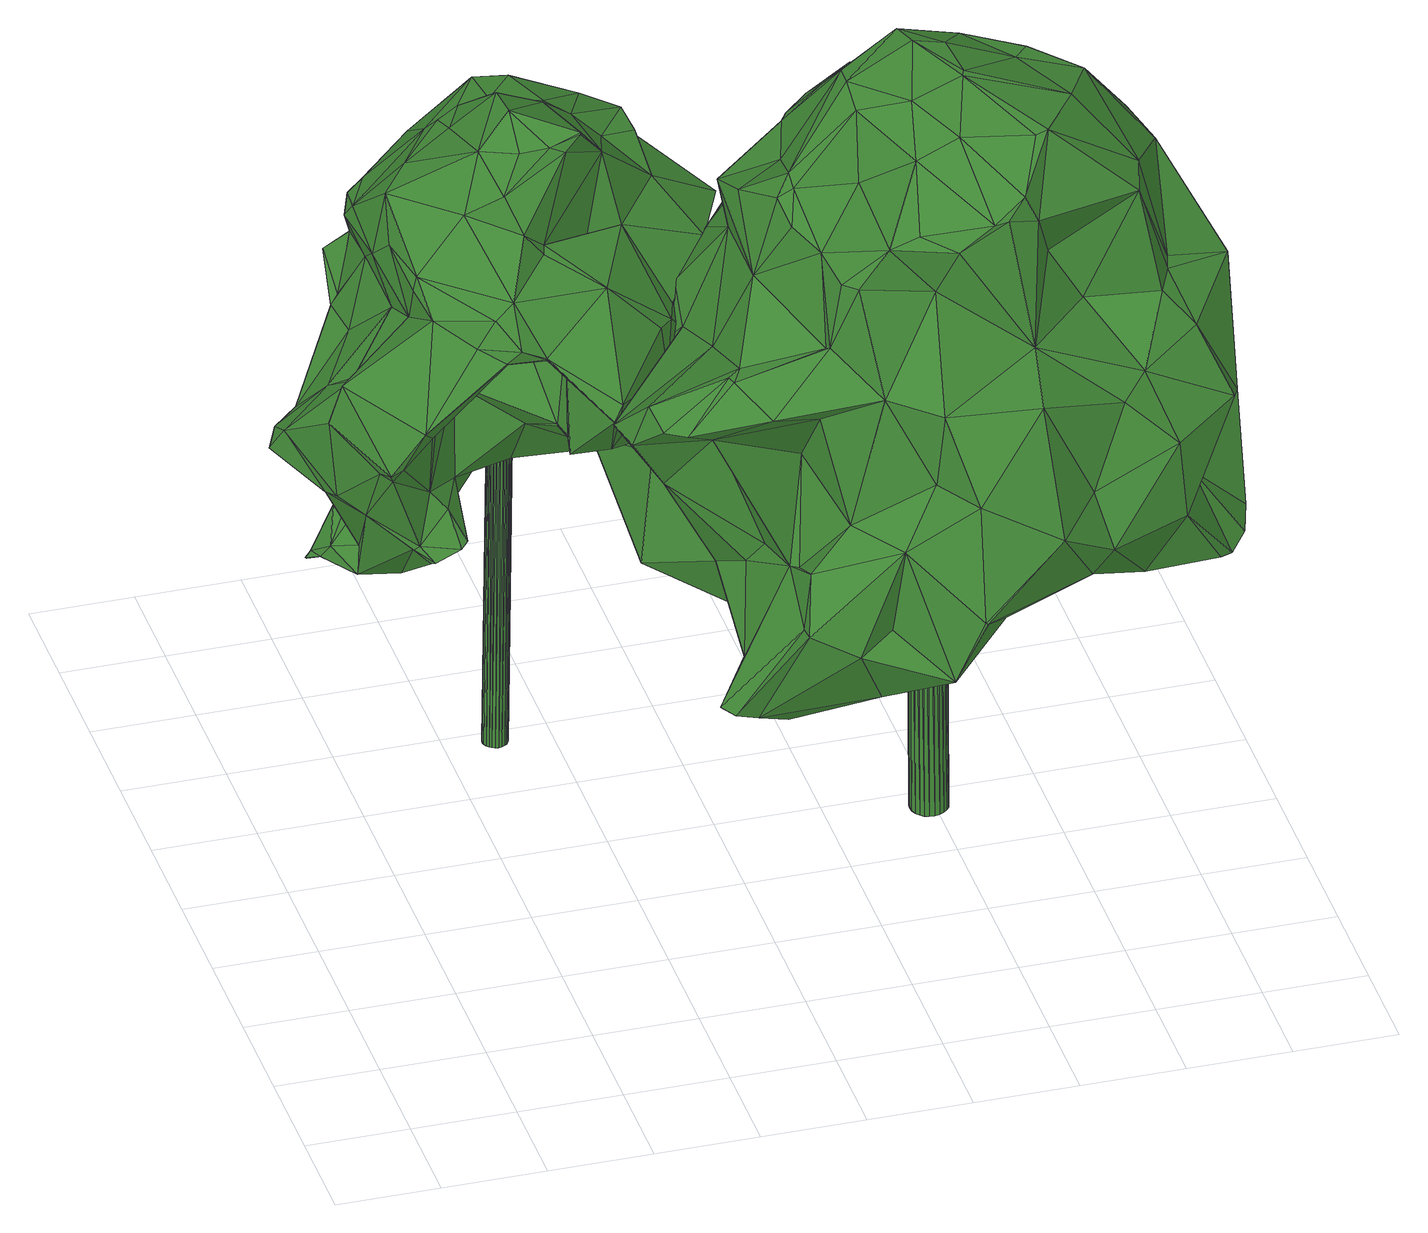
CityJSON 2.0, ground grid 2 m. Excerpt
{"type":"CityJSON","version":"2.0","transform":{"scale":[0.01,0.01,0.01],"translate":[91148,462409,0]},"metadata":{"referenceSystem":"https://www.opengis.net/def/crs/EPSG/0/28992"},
"CityObjects":{
"tree1":{"type":"SolitaryVegetationObject","attributes":{"gtid":46,"crown_width_m":8.28,"crown_median_z":9.15,"trunk_H_m":8.86,"trunk_DBH_m":0.471,"trunk_radius_m":0.235,"trunk_base_height_m":0.29,"original_gtid":"46"},"geometry":[{"type":"Solid","lod":"3","boundaries":[[[[0,1,2]],[[3,4,5]],[[6,7,8]],[[9,10,11]],[[12,13,14]],[[15,16,17]],[[18,19,20]],[[21,19,22]],[[23,24,25]],[[26,27,28]],[[22,29,30]],[[31,32,33]],[[34,35,36]],[[34,36,37]],[[38,39,40]],[[41,42,43]],[[35,44,9]],[[34,45,46]],[[47,48,49]],[[47,50,48]],[[51,52,53]],[[54,23,55]],[[51,56,23]],[[57,58,59]],[[60,61,62]],[[63,61,60]],[[57,64,65]],[[66,64,57]],[[65,58,57]],[[6,55,25]],[[67,68,69]],[[70,71,72]],[[73,74,3]],[[75,63,60]],[[47,76,17]],[[77,78,79]],[[80,81,82]],[[83,40,39]],[[25,55,23]],[[83,39,84]],[[28,85,86]],[[47,17,87]],[[88,89,10]],[[90,85,91]],[[92,73,44]],[[93,94,95]],[[14,96,97]],[[97,12,14]],[[21,98,19]],[[20,19,98]],[[1,99,26]],[[52,51,100]],[[36,35,101]],[[25,102,6]],[[29,75,103]],[[104,105,106]],[[107,108,109]],[[110,16,15]],[[55,8,54]],[[82,111,80]],[[112,113,93]],[[111,67,80]],[[19,114,22]],[[115,116,117]],[[118,92,119]],[[36,120,37]],[[91,121,122]],[[22,30,123]],[[22,123,21]],[[124,125,126]],[[110,127,128]],[[129,130,131]],[[132,133,134]],[[62,110,128]],[[62,128,60]],[[135,30,103]],[[63,29,114]],[[22,114,29]],[[76,136,137]],[[87,138,139]],[[56,140,141]],[[96,142,97]],[[106,105,35]],[[50,34,46]],[[63,114,19]],[[143,144,145]],[[146,147,18]],[[30,29,103]],[[80,148,81]],[[149,150,151]],[[137,149,152]],[[54,8,7]],[[153,154,155]],[[40,154,153]],[[112,156,157]],[[112,157,113]],[[158,147,146]],[[87,17,16]],[[87,16,138]],[[159,160,161]],[[159,161,162]],[[163,81,42]],[[53,88,51]],[[81,163,164]],[[165,94,113]],[[162,161,166]],[[86,85,167]],[[90,167,85]],[[26,99,27]],[[98,168,169]],[[170,171,172]],[[68,18,173]],[[147,173,18]],[[146,18,20]],[[146,174,158]],[[175,143,145]],[[124,176,83]],[[177,176,124]],[[178,155,116]],[[46,155,178]],[[76,179,17]],[[137,179,76]],[[180,115,117]],[[143,181,65]],[[182,183,184]],[[185,186,142]],[[187,161,160]],[[45,37,188]],[[189,111,132]],[[163,190,191]],[[35,34,106]],[[7,102,192]],[[82,133,132]],[[193,194,77]],[[62,61,68]],[[111,195,78]],[[123,30,135]],[[196,123,156]],[[166,107,197]],[[101,9,11]],[[101,35,9]],[[84,124,83]],[[180,71,115]],[[125,124,198]],[[126,125,199]],[[162,200,159]],[[201,76,202]],[[116,115,178]],[[153,188,40]],[[121,140,181]],[[45,34,37]],[[154,176,177]],[[83,176,154]],[[0,203,117]],[[0,117,116]],[[204,40,120]],[[181,143,205]],[[181,205,121]],[[43,191,41]],[[206,207,144]],[[45,188,153]],[[26,2,1]],[[31,208,118]],[[107,118,208]],[[131,90,129]],[[195,209,79]],[[131,168,196]],[[21,196,168]],[[86,2,28]],[[82,132,111]],[[16,110,210]],[[6,8,55]],[[40,188,37]],[[211,212,213]],[[2,203,0]],[[214,215,216]],[[195,14,13]],[[26,28,2]],[[27,99,141]],[[4,43,5]],[[183,122,205]],[[74,197,191]],[[37,120,40]],[[217,211,32]],[[5,218,206]],[[5,206,144]],[[181,59,58]],[[219,117,203]],[[180,117,219]],[[47,49,76]],[[43,218,5]],[[48,50,46]],[[219,71,180]],[[4,191,43]],[[214,220,50]],[[48,46,49]],[[106,50,220]],[[106,34,50]],[[221,108,187]],[[6,102,7]],[[103,75,135]],[[44,35,105]],[[84,39,222]],[[38,222,39]],[[223,119,104]],[[36,101,224]],[[66,3,144]],[[45,153,155]],[[219,225,72]],[[42,218,43]],[[75,29,63]],[[218,42,148]],[[42,81,148]],[[134,14,189]],[[226,56,51]],[[147,227,173]],[[147,228,227]],[[116,155,154]],[[101,11,229]],[[101,229,192]],[[192,229,171]],[[11,171,229]],[[91,27,230]],[[226,51,88]],[[54,170,172]],[[54,7,170]],[[45,155,46]],[[194,111,78]],[[194,78,77]],[[152,149,151]],[[152,151,135]],[[66,10,9]],[[42,41,190]],[[191,190,41]],[[231,200,73]],[[52,54,172]],[[232,126,177]],[[124,126,232]],[[124,232,177]],[[166,197,74]],[[67,194,193]],[[78,195,79]],[[95,72,225]],[[191,197,212]],[[151,150,94]],[[151,94,165]],[[121,205,122]],[[131,130,168]],[[137,152,179]],[[110,179,152]],[[15,179,110]],[[89,53,52]],[[83,154,40]],[[93,233,112]],[[0,126,1]],[[27,141,230]],[[3,9,44]],[[3,66,9]],[[138,79,209]],[[118,107,234]],[[129,90,184]],[[233,225,2]],[[189,195,111]],[[182,184,90]],[[89,88,53]],[[31,119,223]],[[31,223,32]],[[118,119,31]],[[66,59,10]],[[160,109,221]],[[67,227,80]],[[199,125,235]],[[56,235,125]],[[74,236,166]],[[76,201,136]],[[175,205,143]],[[17,179,15]],[[3,74,4]],[[173,69,68]],[[111,194,67]],[[159,200,231]],[[121,230,140]],[[222,38,204]],[[40,204,38]],[[151,165,237]],[[151,237,135]],[[182,90,183]],[[236,162,166]],[[210,77,79]],[[210,79,138]],[[16,210,138]],[[5,144,3]],[[192,171,170]],[[134,189,132]],[[32,223,217]],[[3,44,73]],[[11,10,89]],[[185,142,238]],[[238,142,96]],[[144,64,66]],[[119,92,44]],[[204,192,102]],[[11,89,171]],[[162,236,200]],[[154,177,116]],[[116,177,0]],[[136,149,137]],[[70,149,136]],[[46,202,49]],[[76,49,202]],[[228,147,207]],[[115,71,70]],[[47,214,50]],[[57,59,66]],[[178,202,46]],[[115,202,178]],[[136,202,115]],[[70,136,115]],[[136,201,202]],[[195,189,14]],[[181,56,226]],[[174,175,158]],[[0,177,126]],[[56,141,199]],[[68,61,18]],[[19,18,61]],[[238,220,216]],[[148,227,228]],[[62,68,193]],[[193,68,67]],[[92,231,73]],[[126,199,99]],[[99,1,126]],[[183,90,239]],[[183,239,122]],[[224,204,120]],[[224,120,36]],[[134,211,217]],[[133,211,134]],[[223,104,217]],[[220,104,106]],[[96,134,104]],[[96,104,220]],[[217,104,134]],[[119,105,104]],[[44,105,119]],[[86,233,2]],[[95,240,72]],[[25,24,198]],[[125,198,24]],[[23,56,125]],[[97,142,186]],[[84,198,124]],[[127,75,60]],[[75,127,135]],[[102,198,222]],[[63,19,61]],[[152,127,110]],[[241,127,152]],[[135,127,241]],[[135,241,152]],[[187,160,221]],[[54,100,23]],[[52,100,54]],[[236,74,200]],[[73,200,74]],[[161,187,108]],[[161,108,166]],[[221,109,108]],[[231,160,159]],[[158,175,207]],[[144,207,145]],[[203,225,219]],[[23,125,24]],[[224,101,192]],[[2,225,203]],[[224,192,204]],[[215,139,242]],[[139,138,209]],[[62,77,210]],[[62,210,110]],[[175,145,207]],[[238,216,215]],[[238,215,242]],[[214,216,220]],[[93,113,94]],[[72,71,219]],[[131,196,243]],[[21,123,196]],[[102,25,198]],[[222,198,84]],[[77,62,193]],[[173,227,69]],[[175,183,205]],[[226,59,181]],[[88,59,226]],[[91,85,27]],[[206,228,207]],[[206,218,228]],[[148,80,227]],[[67,69,227]],[[47,215,214]],[[139,215,87]],[[47,87,215]],[[185,209,186]],[[195,13,186]],[[123,135,157]],[[98,169,20]],[[130,169,168]],[[20,169,130]],[[181,140,56]],[[32,211,33]],[[97,186,12]],[[12,186,13]],[[118,234,92]],[[109,92,234]],[[238,96,220]],[[96,14,134]],[[230,141,140]],[[156,123,157]],[[141,99,199]],[[98,21,168]],[[139,209,242]],[[185,242,209]],[[238,242,185]],[[195,186,209]],[[28,27,85]],[[88,10,59]],[[91,230,121]],[[70,240,149]],[[72,240,70]],[[149,240,150]],[[131,167,90]],[[131,243,167]],[[135,237,157]],[[90,122,239]],[[90,91,122]],[[231,109,160]],[[92,109,231]],[[181,58,65]],[[108,107,166]],[[163,191,212]],[[211,133,212]],[[107,109,234]],[[244,191,4]],[[167,243,233]],[[167,233,86]],[[243,112,233]],[[175,245,184]],[[158,207,147]],[[20,130,146]],[[174,245,175]],[[244,246,191]],[[244,4,246]],[[191,246,74]],[[4,74,246]],[[94,150,240]],[[94,240,95]],[[95,225,93]],[[233,93,225]],[[56,199,235]],[[196,156,243]],[[112,243,156]],[[143,65,64]],[[143,64,144]],[[146,245,174]],[[175,184,183]],[[42,190,163]],[[208,212,107]],[[212,197,107]],[[81,164,82]],[[33,213,31]],[[208,31,213]],[[33,211,213]],[[208,213,212]],[[133,164,212]],[[212,164,163]],[[133,82,164]],[[89,52,172]],[[171,89,172]],[[204,102,222]],[[129,245,130]],[[129,184,245]],[[130,245,146]],[[127,60,128]],[[192,170,7]],[[23,100,51]],[[148,247,218]],[[148,228,247]],[[218,247,228]],[[157,237,113]],[[113,237,165]],[[248,249,250]],[[248,250,251]],[[251,250,252]],[[251,252,253]],[[250,249,254]],[[250,254,252]],[[252,254,255]],[[252,255,253]],[[254,249,256]],[[254,256,255]],[[255,256,257]],[[255,257,253]],[[256,249,258]],[[256,258,257]],[[257,258,259]],[[257,259,253]],[[258,249,260]],[[258,260,259]],[[259,260,261]],[[259,261,253]],[[260,249,262]],[[260,262,261]],[[261,262,263]],[[261,263,253]],[[262,249,264]],[[262,264,263]],[[263,264,265]],[[263,265,253]],[[264,249,266]],[[264,266,265]],[[265,266,267]],[[265,267,253]],[[266,249,268]],[[266,268,267]],[[267,268,269]],[[267,269,253]],[[268,249,270]],[[268,270,269]],[[269,270,271]],[[269,271,253]],[[270,249,272]],[[270,272,271]],[[271,272,273]],[[271,273,253]],[[272,249,274]],[[272,274,273]],[[273,274,275]],[[273,275,253]],[[274,249,276]],[[274,276,275]],[[275,276,277]],[[275,277,253]],[[276,249,278]],[[276,278,277]],[[277,278,279]],[[277,279,253]],[[278,249,280]],[[278,280,279]],[[279,280,281]],[[279,281,253]],[[280,249,282]],[[280,282,281]],[[281,282,283]],[[281,283,253]],[[282,249,284]],[[282,284,283]],[[283,284,285]],[[283,285,253]],[[284,249,286]],[[284,286,285]],[[285,286,287]],[[285,287,253]],[[286,249,288]],[[286,288,287]],[[287,288,289]],[[287,289,253]],[[288,249,290]],[[288,290,289]],[[289,290,291]],[[289,291,253]],[[290,249,292]],[[290,292,291]],[[291,292,293]],[[291,293,253]],[[292,249,294]],[[292,294,293]],[[293,294,295]],[[293,295,253]],[[294,249,296]],[[294,296,295]],[[295,296,297]],[[295,297,253]],[[296,249,248]],[[296,248,297]],[[297,248,251]],[[297,251,253]]]]}]},
"tree2":{"type":"SolitaryVegetationObject","attributes":{"gtid":39,"crown_width_m":12.27,"crown_median_z":8.98,"trunk_H_m":8.81,"trunk_DBH_m":0.724,"trunk_radius_m":0.362,"trunk_base_height_m":0.17,"original_gtid":"39"},"geometry":[{"type":"Solid","lod":"3","boundaries":[[[[298,299,300]],[[301,302,303]],[[304,305,306]],[[307,308,309]],[[306,310,311]],[[312,313,314]],[[315,316,317]],[[318,319,320]],[[321,322,323]],[[324,325,326]],[[327,328,329]],[[330,331,332]],[[333,334,326]],[[335,336,337]],[[338,337,336]],[[339,340,341]],[[342,343,344]],[[345,346,347]],[[348,349,350]],[[351,352,353]],[[354,355,356]],[[357,358,309]],[[309,358,307]],[[300,359,322]],[[360,361,362]],[[363,353,352]],[[364,365,366]],[[367,359,368]],[[340,339,362]],[[307,369,308]],[[356,370,363]],[[327,371,372]],[[369,313,373]],[[374,375,376]],[[377,378,379]],[[377,379,380]],[[381,299,298]],[[382,316,315]],[[324,334,383]],[[307,384,385]],[[386,387,388]],[[389,390,391]],[[364,392,393]],[[394,364,393]],[[374,395,396]],[[397,343,342]],[[398,399,400]],[[360,362,334]],[[401,360,334]],[[356,305,370]],[[311,402,403]],[[404,352,351]],[[405,406,407]],[[408,409,410]],[[411,412,413]],[[400,377,414]],[[347,346,415]],[[369,385,313]],[[369,307,385]],[[381,416,417]],[[405,418,406]],[[374,396,375]],[[334,333,401]],[[329,357,371]],[[419,420,421]],[[340,422,423]],[[326,334,324]],[[416,424,425]],[[426,424,416]],[[427,412,428]],[[427,428,413]],[[416,425,417]],[[408,315,317]],[[408,317,429]],[[430,421,420]],[[431,432,433]],[[351,418,405]],[[351,405,404]],[[434,435,436]],[[305,304,437]],[[364,438,392]],[[439,350,426]],[[361,422,340]],[[361,340,362]],[[333,326,387]],[[440,332,441]],[[440,441,320]],[[338,442,337]],[[337,442,434]],[[342,443,397]],[[444,445,374]],[[323,322,359]],[[391,446,447]],[[344,409,408]],[[430,401,333]],[[448,420,419]],[[363,449,356]],[[450,449,363]],[[419,451,448]],[[452,451,453]],[[454,451,452]],[[419,453,451]],[[345,455,346]],[[433,456,431]],[[380,457,414]],[[458,459,460]],[[461,460,459]],[[461,459,433]],[[462,463,464]],[[323,465,466]],[[467,365,416]],[[468,469,470]],[[347,471,343]],[[377,380,414]],[[412,472,473]],[[474,472,412]],[[358,384,307]],[[475,476,325]],[[477,380,379]],[[477,379,353]],[[431,478,341]],[[344,408,342]],[[479,478,431]],[[429,342,408]],[[414,457,384]],[[474,454,452]],[[302,469,448]],[[448,469,420]],[[405,407,409]],[[405,409,404]],[[382,315,407]],[[373,480,481]],[[474,482,472]],[[308,472,482]],[[447,483,355]],[[484,355,483]],[[367,485,486]],[[417,368,299]],[[487,484,483]],[[310,484,487]],[[462,464,471]],[[488,489,490]],[[491,492,493]],[[347,343,397]],[[417,299,381]],[[489,390,490]],[[343,471,464]],[[479,431,456]],[[494,479,456]],[[391,495,389]],[[496,396,395]],[[497,463,352]],[[450,352,463]],[[437,477,498]],[[438,435,499]],[[500,412,473]],[[312,304,306]],[[501,481,480]],[[501,480,403]],[[464,463,497]],[[369,373,473]],[[499,502,338]],[[301,303,332]],[[306,484,310]],[[450,463,462]],[[346,455,503]],[[503,455,504]],[[397,505,347]],[[425,368,417]],[[497,352,506]],[[352,404,506]],[[309,371,357]],[[416,365,439]],[[315,410,407]],[[409,407,410]],[[298,507,381]],[[298,300,507]],[[376,375,507]],[[376,507,300]],[[508,509,494]],[[319,321,466]],[[408,410,315]],[[371,510,372]],[[330,332,303]],[[511,512,436]],[[401,430,513]],[[514,322,321]],[[356,484,305]],[[459,458,515]],[[330,516,331]],[[318,331,516]],[[475,372,517]],[[456,518,494]],[[375,519,507]],[[520,521,522]],[[339,383,362]],[[334,362,383]],[[388,387,517]],[[412,302,474]],[[523,328,524]],[[327,524,328]],[[422,525,526]],[[480,312,527]],[[492,501,403]],[[414,528,523]],[[414,523,521]],[[411,302,412]],[[422,361,525]],[[529,530,308]],[[385,457,314]],[[332,470,469]],[[490,390,354]],[[531,482,474]],[[305,484,306]],[[311,310,402]],[[532,402,310]],[[533,532,310]],[[531,452,534]],[[413,516,330]],[[376,514,374]],[[419,421,386]],[[419,386,453]],[[393,392,535]],[[338,336,499]],[[535,499,336]],[[416,439,426]],[[411,303,302]],[[330,303,411]],[[352,450,363]],[[531,530,529]],[[413,330,411]],[[520,406,418]],[[444,536,445]],[[314,313,385]],[[485,446,486]],[[529,308,482]],[[529,482,531]],[[537,341,478]],[[537,339,341]],[[500,373,481]],[[473,373,500]],[[440,320,515]],[[440,468,470]],[[538,413,539]],[[536,318,540]],[[495,355,389]],[[447,355,495]],[[459,456,433]],[[384,457,385]],[[531,371,530]],[[531,510,371]],[[426,350,349]],[[511,541,538]],[[445,395,374]],[[537,542,339]],[[374,514,444]],[[543,544,524]],[[499,435,502]],[[509,345,505]],[[509,505,494]],[[488,415,346]],[[521,544,522]],[[537,545,546]],[[479,505,397]],[[316,547,546]],[[382,547,316]],[[479,494,505]],[[391,447,495]],[[345,347,505]],[[313,312,480]],[[313,480,373]],[[384,528,414]],[[318,516,548]],[[413,548,516]],[[329,549,357]],[[328,549,329]],[[370,498,363]],[[310,487,533]],[[481,501,491]],[[492,491,501]],[[493,511,491]],[[520,418,399]],[[418,378,399]],[[325,476,326]],[[475,543,524]],[[475,524,327]],[[550,354,462]],[[332,440,470]],[[346,503,488]],[[434,442,435]],[[400,378,377]],[[354,356,449]],[[354,449,462]],[[483,348,487]],[[487,348,533]],[[526,525,458]],[[312,314,304]],[[426,446,424]],[[533,348,532]],[[514,300,322]],[[394,439,365]],[[551,518,456]],[[531,474,452]],[[497,552,464]],[[506,552,497]],[[428,491,539]],[[528,358,549]],[[522,544,543]],[[520,522,406]],[[553,335,337]],[[479,554,478]],[[306,311,527]],[[306,527,312]],[[550,490,354]],[[327,372,475]],[[550,462,415]],[[319,536,444]],[[473,472,369]],[[308,369,472]],[[555,547,522]],[[555,522,543]],[[387,386,421]],[[453,386,534]],[[453,534,452]],[[493,553,337]],[[493,492,553]],[[484,356,355]],[[402,556,403]],[[387,421,557]],[[430,557,421]],[[511,436,558]],[[438,558,436]],[[301,332,469]],[[559,560,420]],[[559,420,469]],[[347,415,471]],[[485,424,446]],[[561,503,367]],[[562,455,509]],[[509,508,562]],[[354,390,389]],[[479,397,443]],[[402,335,563]],[[546,547,555]],[[428,539,413]],[[467,564,366]],[[438,366,564]],[[316,546,317]],[[545,537,565]],[[488,490,415]],[[414,398,400]],[[321,319,444]],[[566,320,319]],[[562,323,455]],[[394,365,364]],[[514,376,300]],[[520,399,521]],[[512,493,337]],[[517,372,510]],[[462,449,450]],[[438,519,496]],[[460,526,458]],[[493,512,511]],[[320,331,318]],[[357,549,358]],[[547,382,567]],[[406,567,382]],[[547,567,522]],[[319,318,536]],[[507,564,381]],[[331,320,441]],[[331,441,332]],[[568,366,365]],[[568,365,467]],[[502,442,338]],[[546,542,537]],[[384,358,528]],[[511,539,491]],[[425,367,368]],[[561,390,503]],[[440,569,570]],[[546,555,325]],[[546,325,324]],[[559,469,468]],[[543,475,555]],[[325,555,475]],[[460,571,526]],[[526,571,422]],[[474,302,454]],[[508,494,518]],[[488,503,489]],[[569,525,361]],[[477,363,498]],[[437,370,305]],[[438,499,535]],[[381,467,416]],[[437,380,477]],[[445,572,395]],[[561,486,390]],[[401,513,360]],[[437,498,370]],[[511,438,541]],[[551,465,518]],[[299,368,359]],[[300,299,359]],[[353,363,477]],[[573,395,540]],[[564,507,519]],[[442,502,435]],[[406,522,567]],[[508,518,562]],[[540,395,572]],[[496,395,573]],[[335,348,350]],[[573,541,438]],[[492,403,556]],[[492,556,553]],[[556,563,553]],[[480,527,403]],[[403,527,311]],[[550,415,490]],[[471,415,462]],[[430,387,557]],[[333,387,430]],[[367,455,323]],[[531,574,510]],[[574,517,510]],[[388,574,531]],[[341,432,431]],[[528,549,328]],[[517,574,388]],[[433,432,461]],[[304,314,457]],[[437,304,457]],[[437,457,380]],[[478,565,537]],[[429,565,554]],[[478,554,565]],[[545,565,429]],[[459,515,566]],[[320,566,515]],[[402,532,335]],[[335,532,348]],[[468,440,570]],[[360,513,570]],[[513,468,570]],[[360,570,361]],[[570,569,361]],[[504,455,367]],[[503,504,367]],[[402,563,556]],[[422,571,423]],[[455,345,509]],[[559,468,560]],[[512,434,436]],[[308,530,371]],[[309,308,371]],[[329,371,327]],[[427,413,412]],[[348,483,447]],[[348,447,349]],[[465,551,566]],[[459,566,551]],[[569,458,525]],[[386,388,534]],[[425,485,367]],[[394,335,350]],[[394,350,439]],[[393,535,335]],[[535,336,335]],[[575,548,538]],[[512,337,434]],[[444,514,321]],[[381,564,467]],[[575,318,548]],[[575,538,541]],[[413,538,548]],[[541,573,540]],[[541,540,575]],[[575,540,318]],[[551,456,459]],[[393,335,394]],[[553,563,335]],[[354,389,355]],[[521,398,414]],[[436,435,438]],[[461,432,423]],[[340,423,432]],[[340,432,341]],[[546,324,542]],[[383,339,542]],[[324,383,542]],[[515,569,440]],[[515,458,569]],[[523,528,328]],[[536,572,445]],[[540,572,536]],[[438,535,392]],[[429,443,342]],[[406,382,407]],[[438,364,366]],[[438,511,558]],[[438,496,573]],[[496,519,375]],[[400,399,378]],[[538,539,511]],[[562,518,323]],[[323,518,465]],[[564,519,438]],[[353,378,351]],[[353,379,378]],[[429,576,545]],[[546,545,576]],[[317,576,429]],[[546,576,317]],[[521,399,398]],[[554,479,443]],[[554,443,429]],[[523,524,521]],[[544,521,524]],[[500,577,412]],[[481,577,500]],[[491,577,481]],[[351,378,418]],[[412,577,428]],[[491,428,577]],[[420,560,430]],[[513,430,560]],[[513,560,468]],[[367,323,359]],[[425,424,485]],[[568,467,366]],[[561,367,486]],[[486,446,391]],[[349,447,446]],[[349,446,426]],[[326,476,387]],[[517,387,476]],[[517,476,475]],[[531,534,388]],[[454,448,451]],[[301,469,302]],[[323,466,321]],[[465,566,466]],[[319,466,566]],[[344,578,409]],[[409,578,404]],[[404,578,506]],[[506,578,552]],[[489,503,390]],[[486,391,390]],[[464,552,343]],[[343,552,344]],[[344,552,578]],[[496,375,396]],[[454,302,448]],[[461,571,460]],[[423,571,461]],[[579,580,581]],[[579,581,582]],[[582,581,583]],[[582,583,584]],[[581,580,585]],[[581,585,583]],[[583,585,586]],[[583,586,584]],[[585,580,587]],[[585,587,586]],[[586,587,588]],[[586,588,584]],[[587,580,589]],[[587,589,588]],[[588,589,590]],[[588,590,584]],[[589,580,591]],[[589,591,590]],[[590,591,592]],[[590,592,584]],[[591,580,593]],[[591,593,592]],[[592,593,594]],[[592,594,584]],[[593,580,595]],[[593,595,594]],[[594,595,596]],[[594,596,584]],[[595,580,597]],[[595,597,596]],[[596,597,598]],[[596,598,584]],[[597,580,599]],[[597,599,598]],[[598,599,600]],[[598,600,584]],[[599,580,601]],[[599,601,600]],[[600,601,602]],[[600,602,584]],[[601,580,603]],[[601,603,602]],[[602,603,604]],[[602,604,584]],[[603,580,605]],[[603,605,604]],[[604,605,606]],[[604,606,584]],[[605,580,607]],[[605,607,606]],[[606,607,608]],[[606,608,584]],[[607,580,609]],[[607,609,608]],[[608,609,610]],[[608,610,584]],[[609,580,611]],[[609,611,610]],[[610,611,612]],[[610,612,584]],[[611,580,613]],[[611,613,612]],[[612,613,614]],[[612,614,584]],[[613,580,615]],[[613,615,614]],[[614,615,616]],[[614,616,584]],[[615,580,617]],[[615,617,616]],[[616,617,618]],[[616,618,584]],[[617,580,619]],[[617,619,618]],[[618,619,620]],[[618,620,584]],[[619,580,621]],[[619,621,620]],[[620,621,622]],[[620,622,584]],[[621,580,623]],[[621,623,622]],[[622,623,624]],[[622,624,584]],[[623,580,625]],[[623,625,624]],[[624,625,626]],[[624,626,584]],[[625,580,627]],[[625,627,626]],[[626,627,628]],[[626,628,584]],[[627,580,579]],[[627,579,628]],[[628,579,582]],[[628,582,584]]]]}]}
},
"vertices":[
[789,1395,933],[738,1483,960],[708,1370,1093],[257,1204,800],[149,1176,781],[125,1186,800],[579,1599,574],[540,1557,572],[562,1599,567],[395,1266,723],[396,1357,676],[397,1355,673],[306,913,965],[367,838,1103],[313,908,951],[715,848,1077],[599,693,1032],[722,830,990],[267,1094,1295],[420,1019,1407],[318,1145,1320],[481,1114,1462],[482,1036,1473],[537,1603,745],[600,1603,750],[614,1603,606],[712,1500,990],[575,1542,1050],[591,1386,1077],[539,967,1425],[597,966,1449],[283,851,644],[338,841,672],[289,842,650],[626,1111,685],[526,1143,685],[596,1275,631],[726,1235,597],[759,1428,465],[790,1495,586],[787,1350,507],[42,1069,800],[62,1040,853],[65,1114,814],[353,1103,676],[791,1174,627],[821,1054,717],[706,857,841],[709,1042,882],[794,994,897],[648,999,735],[465,1535,756],[409,1536,620],[395,1484,639],[519,1601,553],[561,1602,569],[513,1442,840],[276,1343,961],[375,1426,980],[404,1322,824],[478,919,1277],[384,986,1295],[438,851,1182],[450,954,1344],[241,1314,938],[263,1392,963],[334,1278,813],[298,892,1143],[288,963,1194],[282,962,1167],[803,1033,994],[705,1153,982],[749,1122,1106],[286,1100,638],[228,1119,613],[568,961,1414],[836,975,933],[435,785,1117],[411,797,1088],[482,787,1091],[135,918,1014],[114,932,928],[197,813,872],[801,1479,620],[759,1533,615],[554,1459,1145],[653,1443,1198],[598,766,890],[422,1431,685],[386,1459,630],[478,1428,1187],[459,1528,1034],[276,1021,562],[735,1241,1271],[755,1184,1281],[724,1218,1242],[368,997,927],[455,978,1076],[411,1178,1357],[677,1507,967],[434,1536,626],[575,1295,639],[587,1551,598],[597,963,1447],[361,967,743],[424,1060,692],[488,1044,712],[190,1007,538],[151,1114,516],[155,1114,515],[617,862,1174],[257,794,964],[682,1272,1323],[742,1206,1324],[484,975,1417],[843,1135,878],[847,1294,806],[802,1265,851],[267,990,538],[296,994,566],[711,1282,596],[419,1564,1026],[436,1527,1037],[572,1126,1417],[719,1487,725],[616,1573,760],[700,1471,892],[521,942,1234],[516,925,1225],[387,1369,1233],[386,1250,1315],[499,1334,1352],[221,813,883],[206,829,850],[293,893,771],[650,1012,1368],[832,1021,968],[759,928,1073],[576,669,1013],[525,784,880],[401,1507,946],[564,1522,983],[497,995,1013],[240,1408,980],[224,1299,930],[240,1313,942],[244,1227,1187],[250,1120,1152],[172,983,977],[848,1029,1140],[899,1132,1160],[765,1086,1248],[685,1002,1210],[812,1212,563],[796,1283,641],[860,1150,669],[597,1210,1362],[631,1148,1366],[237,1257,1150],[193,1170,586],[147,1152,504],[143,1151,507],[190,1167,588],[136,956,751],[186,846,860],[752,1151,1307],[164,1092,551],[540,1383,1192],[449,1253,1351],[405,1231,1342],[434,1533,623],[389,1457,628],[410,1533,618],[264,1057,1208],[255,1300,1168],[280,1370,1033],[748,1387,674],[807,1346,805],[865,1123,719],[744,882,1071],[764,1229,862],[344,1497,921],[459,1314,1078],[339,1395,1033],[331,1332,1183],[557,924,1040],[461,895,1100],[133,1151,493],[809,1210,563],[279,825,934],[122,987,744],[124,990,742],[543,1472,614],[399,833,1161],[366,835,1105],[412,799,1086],[506,1249,1358],[204,1048,573],[699,1551,646],[631,1450,909],[211,1145,596],[857,1002,940],[850,1066,877],[760,1296,1037],[692,1417,524],[323,1422,1015],[231,1206,934],[265,1218,1080],[256,872,667],[522,799,1078],[483,786,1094],[266,863,677],[181,920,724],[256,869,668],[601,919,864],[538,839,879],[533,892,871],[323,878,738],[161,1101,894],[762,1263,1041],[494,968,835],[136,1150,491],[710,1447,494],[352,852,680],[693,1370,607],[704,1295,1103],[457,1360,840],[285,1005,1081],[276,1084,1054],[428,1432,673],[488,1579,1022],[215,1132,591],[684,1454,745],[632,1340,1224],[193,1008,538],[601,1479,769],[207,1143,597],[682,1126,1323],[532,893,875],[459,1468,1027],[863,1120,1144],[621,1011,1188],[536,839,883],[563,1321,1352],[276,1073,802],[286,1311,1186],[266,1068,646],[205,1020,961],[513,1152,29],[490,1152,29],[513,1158,29],[527,1161,915],[526,1167,915],[503,1161,915],[510,1164,29],[524,1173,915],[507,1169,29],[520,1178,915],[502,1172,29],[515,1181,915],[496,1175,29],[509,1184,915],[490,1176,29],[503,1184,915],[484,1175,29],[497,1183,915],[478,1172,29],[491,1181,915],[473,1168,29],[487,1177,915],[469,1164,29],[483,1172,915],[467,1158,29],[481,1167,915],[466,1152,29],[480,1160,916],[467,1146,29],[481,1154,916],[470,1140,29],[483,1149,916],[474,1135,29],[487,1144,916],[478,1132,29],[492,1140,916],[484,1129,29],[497,1138,915],[490,1128,29],[504,1137,915],[496,1129,29],[510,1138,915],[502,1132,29],[515,1141,915],[507,1135,29],[520,1144,915],[510,1140,29],[524,1149,915],[513,1146,29],[526,1155,915],
[1522,1222,518],[1549,1221,528],[1564,1178,509],[919,474,592],[810,488,477],[923,561,568],[855,1041,1149],[956,1105,1234],[912,1117,1137],[572,663,1013],[654,620,898],[585,583,1017],[1098,1297,1042],[959,1249,983],[754,1006,1033],[722,940,969],[773,961,1098],[1259,362,1573],[1225,348,1535],[1285,364,1516],[1277,799,665],[1511,789,674],[1400,627,691],[1624,906,624],[1595,1048,660],[1685,909,859],[1246,196,1224],[1066,216,1224],[1105,115,1085],[794,393,1153],[750,495,1179],[657,471,1093],[1082,596,605],[1277,726,691],[1098,552,609],[1093,41,885],[1256,90,1002],[1120,1265,797],[1125,1302,622],[1031,1313,591],[1087,1391,537],[1513,233,1076],[1522,216,928],[1644,334,1090],[1511,499,1519],[1462,683,1611],[1408,577,1632],[1680,864,1188],[1672,897,1182],[1582,827,1414],[1165,1317,992],[1282,1197,905],[1302,1296,853],[1030,731,1630],[1149,819,1667],[1035,786,1618],[1299,1076,1308],[1234,1048,1209],[1155,1148,1382],[620,504,1088],[611,571,1104],[1595,1121,733],[1327,156,875],[1449,241,804],[1364,142,930],[1054,966,1473],[1204,1111,699],[1361,1243,848],[1282,1081,651],[1617,1054,892],[1587,1206,769],[680,782,858],[1037,1025,1415],[710,496,1062],[900,453,1100],[624,987,770],[1553,1080,466],[1449,1191,471],[1574,1120,475],[829,742,1426],[902,666,1497],[932,826,1418],[815,830,1395],[1498,1231,529],[1198,348,1531],[1340,193,1026],[771,708,1118],[759,861,1065],[812,216,793],[990,207,950],[836,289,880],[1351,984,1182],[1495,1040,1126],[1371,1077,940],[1179,1187,606],[1171,1206,817],[1301,1293,848],[1371,1106,490],[1395,1141,466],[1577,619,1479],[881,574,1443],[901,629,1487],[869,626,1475],[1097,40,883],[974,1291,959],[831,1258,824],[1159,752,1682],[1120,620,1643],[1098,516,1583],[1179,514,1621],[1331,463,1643],[1220,637,1669],[1306,458,1638],[926,638,556],[815,691,556],[957,823,630],[830,649,1299],[1508,933,1313],[1520,1285,782],[1574,1274,773],[1027,660,1614],[744,310,572],[957,251,616],[900,185,752],[1599,264,793],[1624,280,788],[1479,1286,898],[1559,1268,844],[1433,1312,899],[841,943,644],[803,969,589],[1493,433,1499],[1047,80,740],[1672,413,1048],[1578,373,913],[1687,409,799],[1082,1333,556],[1137,1351,528],[1141,1221,591],[949,977,1342],[1208,1165,589],[1342,1326,831],[1279,482,748],[1297,583,729],[1079,1366,540],[1565,499,1303],[1573,929,540],[1547,962,520],[1357,1169,909],[1222,1187,1015],[809,344,535],[1253,1005,1441],[1226,887,1570],[738,347,555],[679,336,590],[701,311,583],[762,418,530],[1636,850,1064],[1694,531,1019],[845,863,1264],[1551,373,776],[1683,446,779],[1626,311,783],[1662,331,794],[1414,935,1499],[1248,844,1619],[1378,770,1618],[1749,728,804],[1676,787,754],[1494,1165,635],[1158,366,752],[993,364,588],[1098,482,636],[1454,890,1503],[764,663,682],[657,778,624],[764,478,594],[976,294,1228],[1056,235,1068],[968,946,1418],[1592,400,1211],[1689,536,1265],[711,1022,878],[626,992,769],[795,577,733],[1161,1255,1055],[1077,1063,1167],[1493,1247,888],[1446,1079,904],[1146,1270,1052],[1603,1029,1198],[1546,1047,1142],[1556,1063,1223],[778,997,560],[830,1204,562],[919,1192,558],[1685,604,1060],[1234,991,1038],[1337,1143,447],[1265,816,1638],[984,970,1417],[1140,1354,529],[676,891,616],[855,1076,723],[1086,1388,534],[1578,1019,1119],[1611,865,1076],[1644,713,1236],[1217,739,1675],[1470,1208,490],[1635,721,930],[1644,776,1064],[895,561,957],[998,1100,583],[979,1187,562],[1173,189,788],[1579,1040,629],[1449,591,758],[1153,682,720],[918,316,953],[1723,734,849],[1366,1145,465],[1017,610,1490],[920,516,1416],[1013,393,1484],[911,457,1249],[909,419,1274],[1475,275,792],[1523,296,787],[888,1118,927],[771,532,1183],[825,556,778],[733,570,1029],[831,413,819],[1062,1349,978],[1132,1296,1036],[815,263,780],[1148,1300,602],[1386,921,668],[1473,322,1183],[1049,1032,634],[838,970,603],[1256,998,517],[1232,1010,537],[1419,266,1160],[953,382,1416],[931,421,1406],[1393,451,1275],[1266,321,1273],[1133,352,1481],[1081,901,702],[745,514,1179],[1335,982,1296],[1590,541,878],[1349,737,1621],[1016,1282,599],[1559,476,1290],[1097,384,1385],[888,1246,809],[969,222,777],[1176,1185,601],[1049,275,752],[1075,182,746],[1482,979,977],[1700,757,858],[946,1236,807],[1405,1114,525],[1537,434,1274],[1598,671,756],[1070,393,1502],[1483,1166,827],[1421,321,825],[1234,352,833],[1621,282,785],[1439,1076,564],[1252,1026,485],[843,393,827],[1224,996,609],[1329,459,1384],[772,967,574],[1226,650,1670],[1226,753,17],[1190,752,17],[1225,762,18],[1218,738,899],[1217,747,899],[1182,737,898],[1221,771,18],[1213,755,899],[1215,778,18],[1207,763,899],[1207,784,18],[1199,768,899],[1199,787,18],[1190,772,899],[1189,788,18],[1181,773,899],[1180,787,18],[1172,772,899],[1171,783,17],[1163,768,899],[1164,777,17],[1156,762,899],[1158,770,17],[1150,754,898],[1155,761,17],[1147,746,898],[1154,751,17],[1146,736,898],[1155,742,17],[1147,727,898],[1159,733,16],[1151,718,898],[1165,726,16],[1157,711,898],[1172,720,16],[1164,705,898],[1181,717,16],[1173,702,898],[1191,716,16],[1182,701,898],[1200,717,17],[1192,702,898],[1209,721,17],[1200,706,898],[1216,727,17],[1208,712,898],[1222,734,17],[1213,719,898],[1225,743,17],[1217,728,899]
]}
